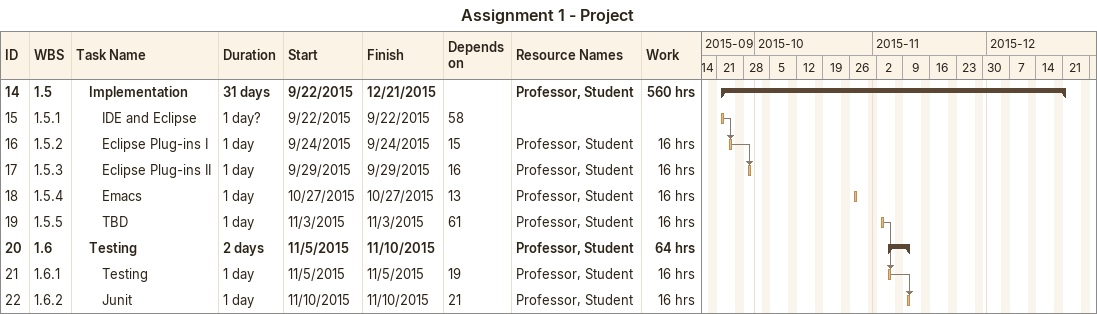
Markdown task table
Assignment 1 - Project

| ID | WBS | Task | Duration | Start | Finish | Predecessors | Resources | Work (h) |
|---|---|---|---|---|---|---|---|---|
| 14 | 1.5 | **Implementation** | 31d | 2015-09-22 | 2015-12-21 |  | Professor, Student | 560 |
| 15 | 1.5.1 | IDE and Eclipse | 1d? | 2015-09-22 | 2015-09-22 | 58 |  |  |
| 16 | 1.5.2 | Eclipse Plug-ins I | 1d | 2015-09-24 | 2015-09-24 | 15 | Professor, Student | 16 |
| 17 | 1.5.3 | Eclipse Plug-ins II | 1d | 2015-09-29 | 2015-09-29 | 16 | Professor, Student | 16 |
| 18 | 1.5.4 | Emacs | 1d | 2015-10-27 | 2015-10-27 | 13 | Professor, Student | 16 |
| 19 | 1.5.5 | TBD | 1d | 2015-11-03 | 2015-11-03 | 61 | Professor, Student | 16 |
| 20 | 1.6 | **Testing** | 2d | 2015-11-05 | 2015-11-10 |  | Professor, Student | 64 |
| 21 | 1.6.1 | Testing | 1d | 2015-11-05 | 2015-11-05 | 19 | Professor, Student | 16 |
| 22 | 1.6.2 | Junit | 1d | 2015-11-10 | 2015-11-10 | 21 | Professor, Student | 16 |
